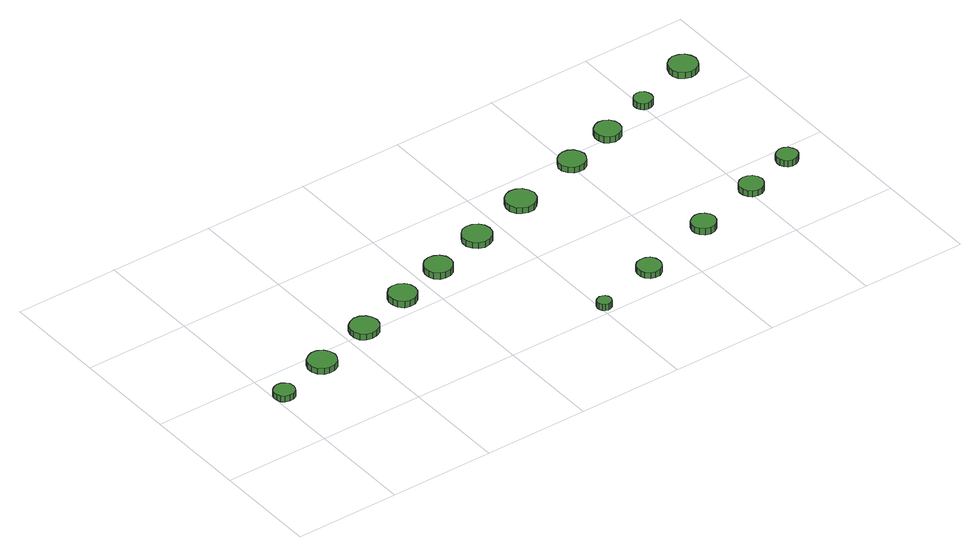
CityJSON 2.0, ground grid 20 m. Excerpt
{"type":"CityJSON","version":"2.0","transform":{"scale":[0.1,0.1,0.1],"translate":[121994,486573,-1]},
"CityObjects":{
"tree1":{"type":"SolitaryVegetationObject","attributes":{"function":"something"},"geometry":[{"type":"MultiSurface","lod":"1","boundaries":[[[0,1,2,3,4,5,6,7,8,9,10,11,12,13,14]],[[15,16,17,18,19,20,21,22,23,24,25,26,27,28,29]],[[0,29,28,1]],[[1,28,27,2]],[[2,27,26,3]],[[3,26,25,4]],[[4,25,24,5]],[[5,24,23,6]],[[6,23,22,7]],[[7,22,21,8]],[[8,21,20,9]],[[9,20,19,10]],[[10,19,18,11]],[[11,18,17,12]],[[12,17,16,13]],[[13,16,15,14]],[[14,15,29,0]]]}]},
"tree2":{"type":"SolitaryVegetationObject","attributes":{"function":"something"},"geometry":[{"type":"MultiSurface","lod":"1","boundaries":[[[30,31,32,33,34,35,36,37,38,39,40,41,42,43,44]],[[45,46,47,48,49,50,51,52,53,54,55,56,57,58,59]],[[30,59,58,31]],[[31,58,57,32]],[[32,57,56,33]],[[33,56,55,34]],[[34,55,54,35]],[[35,54,53,36]],[[36,53,52,37]],[[37,52,51,38]],[[38,51,50,39]],[[39,50,49,40]],[[40,49,48,41]],[[41,48,47,42]],[[42,47,46,43]],[[43,46,45,44]],[[44,45,59,30]]]}]},
"tree3":{"type":"SolitaryVegetationObject","attributes":{"function":"something"},"geometry":[{"type":"MultiSurface","lod":"1","boundaries":[[[60,61,62,63,64,65,66,67,68,69,70,71,72,73,74]],[[75,76,77,78,79,80,81,82,83,84,85,86,87,88,89]],[[60,89,88,61]],[[61,88,87,62]],[[62,87,86,63]],[[63,86,85,64]],[[64,85,84,65]],[[65,84,83,66]],[[66,83,82,67]],[[67,82,81,68]],[[68,81,80,69]],[[69,80,79,70]],[[70,79,78,71]],[[71,78,77,72]],[[72,77,76,73]],[[73,76,75,74]],[[74,75,89,60]]]}]},
"tree4":{"type":"SolitaryVegetationObject","attributes":{"function":"something"},"geometry":[{"type":"MultiSurface","lod":"1","boundaries":[[[90,91,92,93,94,95,96,97,98,99,100,101,102,103,104]],[[105,106,107,108,109,110,111,112,113,114,115,116,117,118,119]],[[90,119,118,91]],[[91,118,117,92]],[[92,117,116,93]],[[93,116,115,94]],[[94,115,114,95]],[[95,114,113,96]],[[96,113,112,97]],[[97,112,111,98]],[[98,111,110,99]],[[99,110,109,100]],[[100,109,108,101]],[[101,108,107,102]],[[102,107,106,103]],[[103,106,105,104]],[[104,105,119,90]]]}]},
"tree5":{"type":"SolitaryVegetationObject","attributes":{"function":"something"},"geometry":[{"type":"MultiSurface","lod":"1","boundaries":[[[120,121,122,123,124,125,126,127,128,129,130,131,132,133,134]],[[135,136,137,138,139,140,141,142,143,144,145,146,147,148,149]],[[120,149,148,121]],[[121,148,147,122]],[[122,147,146,123]],[[123,146,145,124]],[[124,145,144,125]],[[125,144,143,126]],[[126,143,142,127]],[[127,142,141,128]],[[128,141,140,129]],[[129,140,139,130]],[[130,139,138,131]],[[131,138,137,132]],[[132,137,136,133]],[[133,136,135,134]],[[134,135,149,120]]]}]},
"tree6":{"type":"SolitaryVegetationObject","attributes":{"function":"something"},"geometry":[{"type":"MultiSurface","lod":"1","boundaries":[[[150,151,152,153,154,155,156,157,158,159,160,161,162,163,164]],[[165,166,167,168,169,170,171,172,173,174,175,176,177,178,179]],[[150,179,178,151]],[[151,178,177,152]],[[152,177,176,153]],[[153,176,175,154]],[[154,175,174,155]],[[155,174,173,156]],[[156,173,172,157]],[[157,172,171,158]],[[158,171,170,159]],[[159,170,169,160]],[[160,169,168,161]],[[161,168,167,162]],[[162,167,166,163]],[[163,166,165,164]],[[164,165,179,150]]]}]},
"tree7":{"type":"SolitaryVegetationObject","attributes":{"function":"something"},"geometry":[{"type":"MultiSurface","lod":"1","boundaries":[[[180,181,182,183,184,185,186,187,188,189,190,191,192,193,194]],[[195,196,197,198,199,200,201,202,203,204,205,206,207,208,209]],[[180,209,208,181]],[[181,208,207,182]],[[182,207,206,183]],[[183,206,205,184]],[[184,205,204,185]],[[185,204,203,186]],[[186,203,202,187]],[[187,202,201,188]],[[188,201,200,189]],[[189,200,199,190]],[[190,199,198,191]],[[191,198,197,192]],[[192,197,196,193]],[[193,196,195,194]],[[194,195,209,180]]]}]},
"tree8":{"type":"SolitaryVegetationObject","attributes":{"function":"something"},"geometry":[{"type":"MultiSurface","lod":"1","boundaries":[[[210,211,212,213,214,215,216,217,218,219,220,221,222,223,224]],[[225,226,227,228,229,230,231,232,233,234,235,236,237,238,239]],[[210,239,238,211]],[[211,238,237,212]],[[212,237,236,213]],[[213,236,235,214]],[[214,235,234,215]],[[215,234,233,216]],[[216,233,232,217]],[[217,232,231,218]],[[218,231,230,219]],[[219,230,229,220]],[[220,229,228,221]],[[221,228,227,222]],[[222,227,226,223]],[[223,226,225,224]],[[224,225,239,210]]]}]},
"tree9":{"type":"SolitaryVegetationObject","attributes":{"function":"something"},"geometry":[{"type":"MultiSurface","lod":"1","boundaries":[[[240,241,242,243,244,245,246,247,248,249,250,251,252,253,254]],[[255,256,257,258,259,260,261,262,263,264,265,266,267,268,269]],[[240,269,268,241]],[[241,268,267,242]],[[242,267,266,243]],[[243,266,265,244]],[[244,265,264,245]],[[245,264,263,246]],[[246,263,262,247]],[[247,262,261,248]],[[248,261,260,249]],[[249,260,259,250]],[[250,259,258,251]],[[251,258,257,252]],[[252,257,256,253]],[[253,256,255,254]],[[254,255,269,240]]]}]},
"tree10":{"type":"SolitaryVegetationObject","attributes":{"function":"something"},"geometry":[{"type":"MultiSurface","lod":"1","boundaries":[[[270,271,272,273,274,275,276,277,278,279,280,281,282,283,284]],[[285,286,287,288,289,290,291,292,293,294,295,296,297,298,299]],[[270,299,298,271]],[[271,298,297,272]],[[272,297,296,273]],[[273,296,295,274]],[[274,295,294,275]],[[275,294,293,276]],[[276,293,292,277]],[[277,292,291,278]],[[278,291,290,279]],[[279,290,289,280]],[[280,289,288,281]],[[281,288,287,282]],[[282,287,286,283]],[[283,286,285,284]],[[284,285,299,270]]]}]},
"tree11":{"type":"SolitaryVegetationObject","attributes":{"function":"something"},"geometry":[{"type":"MultiSurface","lod":"1","boundaries":[[[300,301,302,303,304,305,306,307,308,309,310,311,312,313,314]],[[315,316,317,318,319,320,321,322,323,324,325,326,327,328,329]],[[300,329,328,301]],[[301,328,327,302]],[[302,327,326,303]],[[303,326,325,304]],[[304,325,324,305]],[[305,324,323,306]],[[306,323,322,307]],[[307,322,321,308]],[[308,321,320,309]],[[309,320,319,310]],[[310,319,318,311]],[[311,318,317,312]],[[312,317,316,313]],[[313,316,315,314]],[[314,315,329,300]]]}]},
"tree12":{"type":"SolitaryVegetationObject","attributes":{"function":"something"},"geometry":[{"type":"MultiSurface","lod":"1","boundaries":[[[330,331,332,333,334,335,336,337,338,339,340,341,342,343,344]],[[345,346,347,348,349,350,351,352,353,354,355,356,357,358,359]],[[330,359,358,331]],[[331,358,357,332]],[[332,357,356,333]],[[333,356,355,334]],[[334,355,354,335]],[[335,354,353,336]],[[336,353,352,337]],[[337,352,351,338]],[[338,351,350,339]],[[339,350,349,340]],[[340,349,348,341]],[[341,348,347,342]],[[342,347,346,343]],[[343,346,345,344]],[[344,345,359,330]]]}]},
"tree13":{"type":"SolitaryVegetationObject","attributes":{"function":"something"},"geometry":[{"type":"MultiSurface","lod":"1","boundaries":[[[360,361,362,363,364,365,366,367,368,369,370,371,372,373,374]],[[375,376,377,378,379,380,381,382,383,384,385,386,387,388,389]],[[360,389,388,361]],[[361,388,387,362]],[[362,387,386,363]],[[363,386,385,364]],[[364,385,384,365]],[[365,384,383,366]],[[366,383,382,367]],[[367,382,381,368]],[[368,381,380,369]],[[369,380,379,370]],[[370,379,378,371]],[[371,378,377,372]],[[372,377,376,373]],[[373,376,375,374]],[[374,375,389,360]]]}]},
"tree14":{"type":"SolitaryVegetationObject","attributes":{"function":"something"},"geometry":[{"type":"MultiSurface","lod":"1","boundaries":[[[390,391,392,393,394,395,396,397,398,399,400,401,402,403,404]],[[405,406,407,408,409,410,411,412,413,414,415,416,417,418,419]],[[390,419,418,391]],[[391,418,417,392]],[[392,417,416,393]],[[393,416,415,394]],[[394,415,414,395]],[[395,414,413,396]],[[396,413,412,397]],[[397,412,411,398]],[[398,411,410,399]],[[399,410,409,400]],[[400,409,408,401]],[[401,408,407,402]],[[402,407,406,403]],[[403,406,405,404]],[[404,405,419,390]]]}]},
"tree15":{"type":"SolitaryVegetationObject","attributes":{"function":"something"},"geometry":[{"type":"MultiSurface","lod":"1","boundaries":[[[420,421,422,423,424,425,426,427,428,429,430,431,432,433,434]],[[435,436,437,438,439,440,441,442,443,444,445,446,447,448,449]],[[420,449,448,421]],[[421,448,447,422]],[[422,447,446,423]],[[423,446,445,424]],[[424,445,444,425]],[[425,444,443,426]],[[426,443,442,427]],[[427,442,441,428]],[[428,441,440,429]],[[429,440,439,430]],[[430,439,438,431]],[[431,438,437,432]],[[432,437,436,433]],[[433,436,435,434]],[[434,435,449,420]]]}]},
"tree16":{"type":"SolitaryVegetationObject","attributes":{"function":"something"},"geometry":[{"type":"MultiSurface","lod":"1","boundaries":[[[450,451,452,453,454,455,456,457,458,459,460,461,462,463,464]],[[465,466,467,468,469,470,471,472,473,474,475,476,477,478,479]],[[450,479,478,451]],[[451,478,477,452]],[[452,477,476,453]],[[453,476,475,454]],[[454,475,474,455]],[[455,474,473,456]],[[456,473,472,457]],[[457,472,471,458]],[[458,471,470,459]],[[459,470,469,460]],[[460,469,468,461]],[[461,468,467,462]],[[462,467,466,463]],[[463,466,465,464]],[[464,465,479,450]]]}]}
},
"vertices":[
[39,141,17],[38,149,17],[33,155,17],[26,159,17],[18,160,17],[10,157,17],[4,152,17],[1,145,17],[1,137,17],[4,129,17],[10,124,17],[18,122,17],[26,122,17],[33,126,17],[38,133,17],[38,133,5],[33,126,5],[26,122,5],[18,122,5],[10,124,5],[4,129,5],[1,137,5],[1,145,5],[4,152,5],[10,157,5],[18,160,5],[26,159,5],[33,155,5],[38,149,5],[39,141,5],
[150,171,17],[147,182,17],[141,191,17],[131,197,17],[120,198,17],[110,194,17],[101,187,17],[97,177,17],[97,166,17],[101,156,17],[110,148,17],[120,145,17],[131,146,17],[141,151,17],[147,160,17],[147,160,5],[141,151,5],[131,146,5],[120,145,5],[110,148,5],[101,156,5],[97,166,5],[97,177,5],[101,187,5],[110,194,5],[120,198,5],[131,197,5],[141,191,5],[147,182,5],[150,171,5],
[266,207,17],[263,218,17],[257,227,17],[247,233,17],[236,234,17],[226,230,17],[217,223,17],[213,213,17],[213,202,17],[217,191,17],[226,184,17],[236,181,17],[247,182,17],[257,187,17],[263,196,17],[263,196,5],[257,187,5],[247,182,5],[236,181,5],[226,184,5],[217,191,5],[213,202,5],[213,213,5],[217,223,5],[226,230,5],[236,234,5],[247,233,5],[257,227,5],[263,218,5],[266,207,5],
[372,242,18],[370,253,18],[364,261,18],[354,267,18],[343,268,18],[333,265,18],[325,257,18],[321,248,18],[321,237,18],[325,227,18],[333,219,18],[343,216,18],[354,217,18],[364,223,18],[370,231,18],[370,231,5],[364,223,5],[354,217,5],[343,216,5],[333,219,5],[325,227,5],[321,237,5],[321,248,5],[325,257,5],[333,265,5],[343,268,5],[354,267,5],[364,261,5],[370,253,5],[372,242,5],
[469,270,18],[467,281,18],[460,290,18],[451,295,18],[440,296,18],[430,293,18],[422,286,18],[418,276,18],[418,265,18],[422,255,18],[430,248,18],[440,245,18],[451,246,18],[460,251,18],[467,260,18],[467,260,5],[460,251,5],[451,246,5],[440,245,5],[430,248,5],[422,255,5],[418,265,5],[418,276,5],[422,286,5],[430,293,5],[440,296,5],[451,295,5],[460,290,5],[467,281,5],[469,270,5],
[622,20,18],[621,25,18],[618,30,18],[613,32,18],[608,33,18],[602,31,18],[598,28,18],[596,23,18],[596,17,18],[598,12,18],[602,9,18],[608,7,18],[613,8,18],[618,10,18],[621,15,18],[621,15,5],[618,10,5],[613,8,5],[608,7,5],[602,9,5],[598,12,5],[596,17,5],[596,23,5],[598,28,5],[602,31,5],[608,33,5],[613,32,5],[618,30,5],[621,25,5],[622,20,5],
[576,303,17],[574,314,17],[567,323,17],[557,329,17],[546,330,17],[535,327,17],[527,319,17],[522,309,17],[522,297,17],[527,287,17],[535,279,17],[546,276,17],[557,277,17],[567,283,17],[574,292,17],[574,292,5],[567,283,5],[557,277,5],[546,276,5],[535,279,5],[527,287,5],[522,297,5],[522,309,5],[527,319,5],[535,327,5],[546,330,5],[557,329,5],[567,323,5],[574,314,5],[576,303,5],
[752,55,18],[750,64,18],[745,72,18],[737,76,18],[727,77,18],[718,74,18],[711,68,18],[708,60,18],[708,50,18],[711,42,18],[718,35,18],[727,32,18],[737,33,18],[745,38,18],[750,46,18],[750,46,6],[745,38,6],[737,33,6],[727,32,6],[718,35,6],[711,42,6],[708,50,6],[708,60,6],[711,68,6],[718,74,6],[727,77,6],[737,76,6],[745,72,6],[750,64,6],[752,55,6],
[697,339,17],[694,350,17],[687,360,17],[677,366,17],[665,367,17],[654,363,17],[646,356,17],[641,345,17],[641,333,17],[646,322,17],[654,315,17],[665,311,17],[677,312,17],[687,318,17],[694,327,17],[694,327,5],[687,318,5],[677,312,5],[665,311,5],[654,315,5],[646,322,5],[641,333,5],[641,345,5],[646,356,5],[654,363,5],[665,367,5],[677,366,5],[687,360,5],[694,350,5],[697,339,5],
[902,101,18],[900,110,18],[894,117,18],[886,122,18],[877,123,18],[868,120,18],[861,114,18],[857,105,18],[857,96,18],[861,87,18],[868,81,18],[877,78,18],[886,79,18],[894,84,18],[900,91,18],[900,91,5],[894,84,5],[886,79,5],[877,78,5],[868,81,5],[861,87,5],[857,96,5],[857,105,5],[861,114,5],[868,120,5],[877,123,5],[886,122,5],[894,117,5],[900,110,5],[902,101,5],
[832,378,17],[829,388,17],[823,397,17],[814,402,17],[804,403,17],[794,400,17],[786,393,17],[781,383,17],[781,373,17],[786,363,17],[794,356,17],[804,353,17],[814,354,17],[823,359,17],[829,368,17],[829,368,5],[823,359,5],[814,354,5],[804,353,5],[794,356,5],[786,363,5],[781,373,5],[781,383,5],[786,393,5],[794,400,5],[804,403,5],[814,402,5],[823,397,5],[829,388,5],[832,378,5],
[928,407,20],[926,417,20],[920,426,20],[911,431,20],[901,432,20],[892,429,20],[884,422,20],[880,413,20],[880,402,20],[884,393,20],[892,386,20],[901,383,20],[911,384,20],[920,389,20],[926,398,20],[926,398,7],[920,389,7],[911,384,7],[901,383,7],[892,386,7],[884,393,7],[880,402,7],[880,413,7],[884,422,7],[892,429,7],[901,432,7],[911,431,7],[920,426,7],[926,417,7],[928,407,7],
[1032,140,17],[1030,149,17],[1024,157,17],[1016,161,17],[1007,162,17],[998,159,17],[991,153,17],[987,144,17],[987,135,17],[991,126,17],[998,120,17],[1007,117,17],[1016,118,17],[1024,123,17],[1030,131,17],[1030,131,5],[1024,123,5],[1016,118,5],[1007,117,5],[998,120,5],[991,126,5],[987,135,5],[987,144,5],[991,153,5],[998,159,5],[1007,162,5],[1016,161,5],[1024,157,5],[1030,149,5],[1032,140,5],
[1019,439,23],[1018,446,23],[1014,452,23],[1007,456,23],[1000,456,23],[993,454,23],[988,449,23],[985,443,23],[985,435,23],[988,429,23],[993,424,23],[1000,422,23],[1007,423,23],[1014,426,23],[1018,432,23],[1018,432,10],[1014,426,10],[1007,423,10],[1000,422,10],[993,424,10],[988,429,10],[985,435,10],[985,443,10],[988,449,10],[993,454,10],[1000,456,10],[1007,456,10],[1014,452,10],[1018,446,10],[1019,439,10],
[1127,169,18],[1125,177,18],[1120,184,18],[1113,188,18],[1105,189,18],[1097,186,18],[1091,181,18],[1088,173,18],[1088,165,18],[1091,158,18],[1097,152,18],[1105,150,18],[1113,151,18],[1120,155,18],[1125,161,18],[1125,161,5],[1120,155,5],[1113,151,5],[1105,150,5],[1097,152,5],[1091,158,5],[1088,165,5],[1088,173,5],[1091,181,5],[1097,186,5],[1105,189,5],[1113,188,5],[1120,184,5],[1125,177,5],[1127,169,5],
[1139,473,27],[1136,484,27],[1130,493,27],[1120,498,27],[1109,500,27],[1099,496,27],[1090,489,27],[1086,478,27],[1086,467,27],[1090,457,27],[1099,450,27],[1109,446,27],[1120,447,27],[1130,453,27],[1136,462,27],[1136,462,14],[1130,453,14],[1120,447,14],[1109,446,14],[1099,450,14],[1090,457,14],[1086,467,14],[1086,478,14],[1090,489,14],[1099,496,14],[1109,500,14],[1120,498,14],[1130,493,14],[1136,484,14],[1139,473,14]
]}
